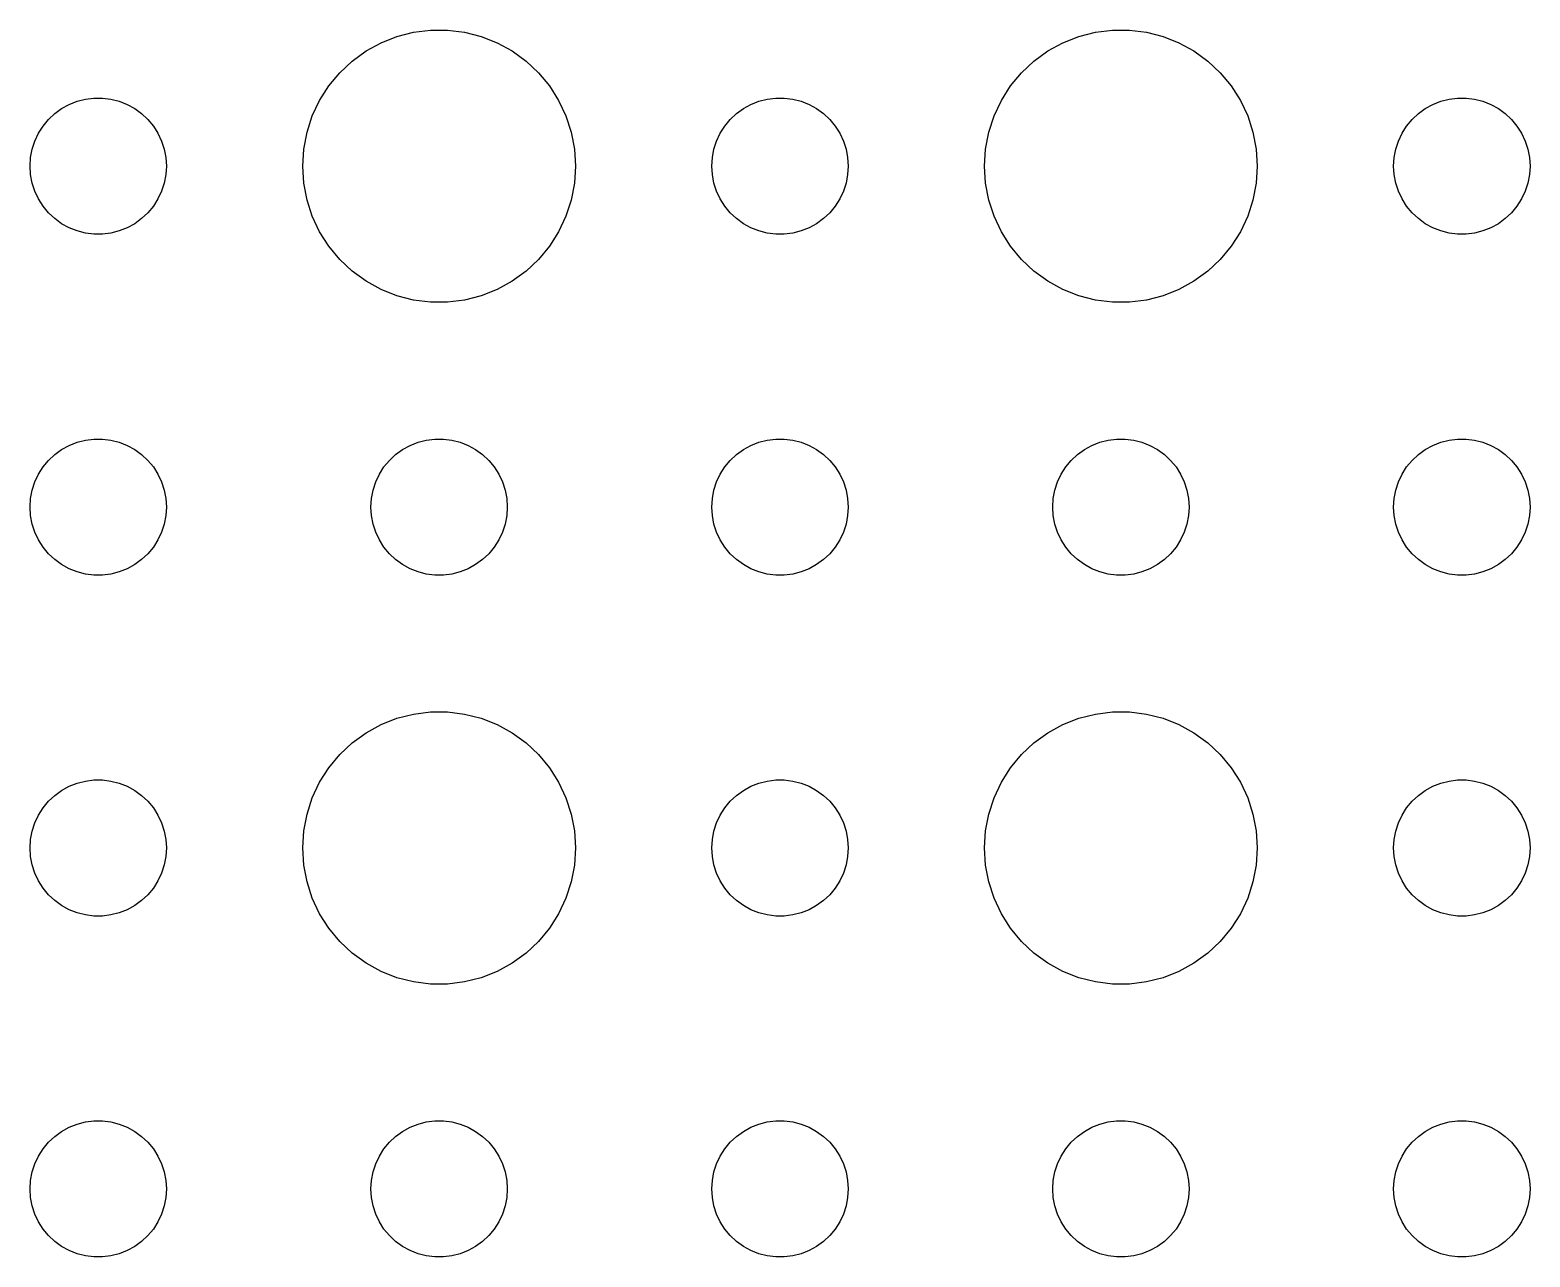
# Model space of a CAD drawing. Header units: metres. Extents: x -134 to 134, y -134 to 134.
# Drawn here: x 28.5 to 61.5, y -1.5 to 25.49 of the extents above; entities that cross this region are included whole.
import ezdxf

# ---------------------------------------------------------------- set-up
doc = ezdxf.new("R2010")
doc.units = ezdxf.units.M

msp = doc.modelspace()

# ---------------------------------------------------------------- linework, layer by layer
for p, q in [((36.5729, 25.3532), (36.9379, 25.4469)), ((36.9379, 25.4469), (37.3116, 25.4941)), ((37.3116, 25.4941), (37.6884, 25.4941)), ((37.6884, 25.4941), (38.0621, 25.4469)), ((38.0621, 25.4469), (38.427, 25.3532)), ((51.5729, 25.3532), (51.9379, 25.4469)), ((51.9379, 25.4469), (52.3116, 25.4941)), ((52.3116, 25.4941), (52.6884, 25.4941)), ((52.6884, 25.4941), (53.0621, 25.4469)), ((53.0621, 25.4469), (53.427, 25.3532)), ((35.8925, 25.033), (36.2227, 25.2145)), ((36.2227, 25.2145), (36.5729, 25.3532)), ((38.427, 25.3532), (38.7773, 25.2145)), ((38.7773, 25.2145), (39.1075, 25.033)), ((50.8925, 25.033), (51.2227, 25.2145)), ((51.2227, 25.2145), (51.5729, 25.3532)), ((53.427, 25.3532), (53.7773, 25.2145)), ((53.7773, 25.2145), (54.1075, 25.033)), ((35.3131, 24.5536), (35.5877, 24.8115)), ((35.5877, 24.8115), (35.8925, 25.033)), ((39.1075, 25.033), (39.4123, 24.8115)), ((39.4123, 24.8115), (39.6869, 24.5536)), ((50.3131, 24.5536), (50.5877, 24.8115)), ((50.5877, 24.8115), (50.8925, 25.033)), ((54.1075, 25.033), (54.4123, 24.8115)), ((54.4123, 24.8115), (54.6869, 24.5536)), ((35.0729, 24.2634), (35.3131, 24.5536)), ((39.6869, 24.5536), (39.927, 24.2634)), ((50.0729, 24.2634), (50.3131, 24.5536)), ((54.6869, 24.5536), (54.927, 24.2634)), ((34.8711, 23.9453), (35.0729, 24.2634)), ((39.927, 24.2634), (40.1289, 23.9453)), ((49.8711, 23.9453), (50.0729, 24.2634)), ((54.927, 24.2634), (55.1289, 23.9453)), ((29.0439, 23.6558), (29.1963, 23.7665)), ((29.1963, 23.7665), (29.3613, 23.8572)), ((29.3613, 23.8572), (29.5365, 23.9266)), ((29.5365, 23.9266), (29.7189, 23.9734)), ((29.7189, 23.9734), (29.9058, 23.997)), ((29.9058, 23.997), (30.0942, 23.997)), ((30.0942, 23.997), (30.2811, 23.9734)), ((30.2811, 23.9734), (30.4635, 23.9266)), ((30.4635, 23.9266), (30.6387, 23.8572)), ((30.6387, 23.8572), (30.8037, 23.7665)), ((30.8037, 23.7665), (30.9561, 23.6558)), ((34.7107, 23.6044), (34.8711, 23.9453)), ((40.1289, 23.9453), (40.2893, 23.6044)), ((44.0439, 23.6558), (44.1963, 23.7665)), ((44.1963, 23.7665), (44.3613, 23.8572)), ((44.3613, 23.8572), (44.5365, 23.9266)), ((44.5365, 23.9266), (44.7189, 23.9734)), ((44.7189, 23.9734), (44.9058, 23.997)), ((44.9058, 23.997), (45.0942, 23.997)), ((45.0942, 23.997), (45.2811, 23.9734)), ((45.2811, 23.9734), (45.4635, 23.9266)), ((45.4635, 23.9266), (45.6387, 23.8572)), ((45.6387, 23.8572), (45.8037, 23.7665)), ((45.8037, 23.7665), (45.9561, 23.6558)), ((49.7107, 23.6044), (49.8711, 23.9453)), ((55.1289, 23.9453), (55.2893, 23.6044)), ((59.0439, 23.6558), (59.1963, 23.7665)), ((59.1963, 23.7665), (59.3613, 23.8572)), ((59.3613, 23.8572), (59.5365, 23.9266)), ((59.5365, 23.9266), (59.7189, 23.9734)), ((59.7189, 23.9734), (59.9058, 23.997)), ((59.9058, 23.997), (60.0942, 23.997)), ((60.0942, 23.997), (60.2811, 23.9734)), ((60.2811, 23.9734), (60.4635, 23.9266)), ((60.4635, 23.9266), (60.6387, 23.8572)), ((60.6387, 23.8572), (60.8037, 23.7665)), ((60.8037, 23.7665), (60.9561, 23.6558)), ((28.7865, 23.3817), (28.9065, 23.5268)), ((28.9065, 23.5268), (29.0439, 23.6558)), ((30.9561, 23.6558), (31.0934, 23.5268)), ((31.0934, 23.5268), (31.2135, 23.3817)), ((34.5942, 23.2461), (34.7107, 23.6044)), ((40.2893, 23.6044), (40.4057, 23.2461)), ((43.7865, 23.3817), (43.9065, 23.5268)), ((43.9065, 23.5268), (44.0439, 23.6558)), ((45.9561, 23.6558), (46.0934, 23.5268)), ((46.0934, 23.5268), (46.2135, 23.3817)), ((49.5942, 23.2461), (49.7107, 23.6044)), ((55.2893, 23.6044), (55.4057, 23.2461)), ((58.7865, 23.3817), (58.9065, 23.5268)), ((58.9065, 23.5268), (59.0439, 23.6558)), ((60.9561, 23.6558), (61.0934, 23.5268)), ((61.0934, 23.5268), (61.2135, 23.3817)), ((28.6053, 23.0522), (28.6855, 23.2226)), ((28.6855, 23.2226), (28.7865, 23.3817)), ((31.2135, 23.3817), (31.3145, 23.2226)), ((31.3145, 23.2226), (31.3947, 23.0522)), ((34.5237, 22.876), (34.5942, 23.2461)), ((40.4057, 23.2461), (40.4763, 22.876)), ((43.6053, 23.0522), (43.6855, 23.2226)), ((43.6855, 23.2226), (43.7865, 23.3817)), ((46.2135, 23.3817), (46.3145, 23.2226)), ((46.3145, 23.2226), (46.3947, 23.0522)), ((49.5237, 22.876), (49.5942, 23.2461)), ((55.4057, 23.2461), (55.4763, 22.876)), ((58.6053, 23.0522), (58.6855, 23.2226)), ((58.6855, 23.2226), (58.7865, 23.3817)), ((61.2135, 23.3817), (61.3145, 23.2226)), ((61.3145, 23.2226), (61.3947, 23.0522)), ((28.5118, 22.688), (28.5471, 22.873)), ((28.5471, 22.873), (28.6053, 23.0522)), ((31.3947, 23.0522), (31.4529, 22.873)), ((31.4529, 22.873), (31.4882, 22.688)), ((34.5, 22.5), (34.5237, 22.876)), ((40.4763, 22.876), (40.5, 22.5)), ((43.5118, 22.688), (43.5471, 22.873)), ((43.5471, 22.873), (43.6053, 23.0522)), ((46.3947, 23.0522), (46.4529, 22.873)), ((46.4529, 22.873), (46.4882, 22.688)), ((49.5, 22.5), (49.5237, 22.876)), ((55.4763, 22.876), (55.5, 22.5)), ((58.5118, 22.688), (58.5471, 22.873)), ((58.5471, 22.873), (58.6053, 23.0522)), ((61.3947, 23.0522), (61.4529, 22.873)), ((61.4529, 22.873), (61.4882, 22.688)), ((28.5, 22.5), (28.5118, 22.688)), ((28.5118, 22.312), (28.5, 22.5)), ((31.4882, 22.688), (31.5, 22.5)), ((31.5, 22.5), (31.4882, 22.312)), ((34.5237, 22.124), (34.5, 22.5)), ((40.5, 22.5), (40.4763, 22.124)), ((43.5, 22.5), (43.5118, 22.688)), ((43.5118, 22.312), (43.5, 22.5)), ((46.4882, 22.688), (46.5, 22.5)), ((46.5, 22.5), (46.4882, 22.312)), ((49.5237, 22.124), (49.5, 22.5)), ((55.5, 22.5), (55.4763, 22.124)), ((58.5, 22.5), (58.5118, 22.688)), ((58.5118, 22.312), (58.5, 22.5)), ((61.4882, 22.688), (61.5, 22.5)), ((61.5, 22.5), (61.4882, 22.312)), ((28.5471, 22.127), (28.5118, 22.312)), ((28.6053, 21.9478), (28.5471, 22.127)), ((31.4529, 22.127), (31.3947, 21.9478)), ((31.4882, 22.312), (31.4529, 22.127)), ((34.5942, 21.7539), (34.5237, 22.124)), ((40.4763, 22.124), (40.4057, 21.7539)), ((43.5471, 22.127), (43.5118, 22.312)), ((43.6053, 21.9478), (43.5471, 22.127)), ((46.4529, 22.127), (46.3947, 21.9478)), ((46.4882, 22.312), (46.4529, 22.127)), ((49.5942, 21.7539), (49.5237, 22.124)), ((55.4763, 22.124), (55.4057, 21.7539)), ((58.5471, 22.127), (58.5118, 22.312)), ((58.6053, 21.9478), (58.5471, 22.127)), ((61.4529, 22.127), (61.3947, 21.9478)), ((61.4882, 22.312), (61.4529, 22.127)), ((28.6855, 21.7774), (28.6053, 21.9478)), ((31.3947, 21.9478), (31.3145, 21.7774)), ((43.6855, 21.7774), (43.6053, 21.9478)), ((46.3947, 21.9478), (46.3145, 21.7774)), ((58.6855, 21.7774), (58.6053, 21.9478)), ((61.3947, 21.9478), (61.3145, 21.7774)), ((28.7865, 21.6183), (28.6855, 21.7774)), ((28.9065, 21.4732), (28.7865, 21.6183)), ((29.0439, 21.3442), (28.9065, 21.4732)), ((31.0934, 21.4732), (30.9561, 21.3442)), ((31.2135, 21.6183), (31.0934, 21.4732)), ((31.3145, 21.7774), (31.2135, 21.6183)), ((34.7107, 21.3956), (34.5942, 21.7539)), ((40.4057, 21.7539), (40.2893, 21.3956)), ((43.7865, 21.6183), (43.6855, 21.7774)), ((43.9065, 21.4732), (43.7865, 21.6183)), ((44.0439, 21.3442), (43.9065, 21.4732)), ((46.0934, 21.4732), (45.9561, 21.3442)), ((46.2135, 21.6183), (46.0934, 21.4732)), ((46.3145, 21.7774), (46.2135, 21.6183)), ((49.7107, 21.3956), (49.5942, 21.7539)), ((55.4057, 21.7539), (55.2893, 21.3956)), ((58.7865, 21.6183), (58.6855, 21.7774)), ((58.9065, 21.4732), (58.7865, 21.6183)), ((59.0439, 21.3442), (58.9065, 21.4732)), ((61.0934, 21.4732), (60.9561, 21.3442)), ((61.2135, 21.6183), (61.0934, 21.4732)), ((61.3145, 21.7774), (61.2135, 21.6183)), ((29.1963, 21.2335), (29.0439, 21.3442)), ((29.3613, 21.1427), (29.1963, 21.2335)), ((29.5365, 21.0734), (29.3613, 21.1427)), ((30.6387, 21.1427), (30.4635, 21.0734)), ((30.8037, 21.2335), (30.6387, 21.1427)), ((30.9561, 21.3442), (30.8037, 21.2335)), ((34.8711, 21.0547), (34.7107, 21.3956)), ((40.2893, 21.3956), (40.1289, 21.0547)), ((44.1963, 21.2335), (44.0439, 21.3442)), ((44.3613, 21.1427), (44.1963, 21.2335)), ((44.5365, 21.0734), (44.3613, 21.1427)), ((45.6387, 21.1427), (45.4635, 21.0734)), ((45.8037, 21.2335), (45.6387, 21.1427)), ((45.9561, 21.3442), (45.8037, 21.2335)), ((49.8711, 21.0547), (49.7107, 21.3956)), ((55.2893, 21.3956), (55.1289, 21.0547)), ((59.1963, 21.2335), (59.0439, 21.3442)), ((59.3613, 21.1427), (59.1963, 21.2335)), ((59.5365, 21.0734), (59.3613, 21.1427)), ((60.6387, 21.1427), (60.4635, 21.0734)), ((60.8037, 21.2335), (60.6387, 21.1427)), ((60.9561, 21.3442), (60.8037, 21.2335)), ((29.7189, 21.0266), (29.5365, 21.0734)), ((29.9058, 21.003), (29.7189, 21.0266)), ((30.0942, 21.003), (29.9058, 21.003)), ((30.2811, 21.0266), (30.0942, 21.003)), ((30.4635, 21.0734), (30.2811, 21.0266)), ((35.0729, 20.7366), (34.8711, 21.0547)), ((40.1289, 21.0547), (39.927, 20.7366)), ((44.7189, 21.0266), (44.5365, 21.0734)), ((44.9058, 21.003), (44.7189, 21.0266)), ((45.0942, 21.003), (44.9058, 21.003)), ((45.2811, 21.0266), (45.0942, 21.003)), ((45.4635, 21.0734), (45.2811, 21.0266)), ((50.0729, 20.7366), (49.8711, 21.0547)), ((55.1289, 21.0547), (54.927, 20.7366)), ((59.7189, 21.0266), (59.5365, 21.0734)), ((59.9058, 21.003), (59.7189, 21.0266)), ((60.0942, 21.003), (59.9058, 21.003)), ((60.2811, 21.0266), (60.0942, 21.003)), ((60.4635, 21.0734), (60.2811, 21.0266)), ((35.3131, 20.4464), (35.0729, 20.7366)), ((39.927, 20.7366), (39.6869, 20.4464)), ((50.3131, 20.4464), (50.0729, 20.7366)), ((54.927, 20.7366), (54.6869, 20.4464)), ((35.5877, 20.1884), (35.3131, 20.4464)), ((35.8925, 19.967), (35.5877, 20.1884)), ((39.4123, 20.1884), (39.1075, 19.967)), ((39.6869, 20.4464), (39.4123, 20.1884)), ((50.5877, 20.1884), (50.3131, 20.4464)), ((50.8925, 19.967), (50.5877, 20.1884)), ((54.4123, 20.1884), (54.1075, 19.967)), ((54.6869, 20.4464), (54.4123, 20.1884)), ((36.2227, 19.7855), (35.8925, 19.967)), ((39.1075, 19.967), (38.7773, 19.7855)), ((51.2227, 19.7855), (50.8925, 19.967)), ((54.1075, 19.967), (53.7773, 19.7855)), ((36.5729, 19.6468), (36.2227, 19.7855)), ((36.9379, 19.5531), (36.5729, 19.6468)), ((37.3116, 19.5059), (36.9379, 19.5531)), ((37.6884, 19.5059), (37.3116, 19.5059)), ((38.0621, 19.5531), (37.6884, 19.5059)), ((38.427, 19.6468), (38.0621, 19.5531)), ((38.7773, 19.7855), (38.427, 19.6468)), ((51.5729, 19.6468), (51.2227, 19.7855)), ((51.9379, 19.5531), (51.5729, 19.6468)), ((52.3116, 19.5059), (51.9379, 19.5531)), ((52.6884, 19.5059), (52.3116, 19.5059)), ((53.0621, 19.5531), (52.6884, 19.5059)), ((53.427, 19.6468), (53.0621, 19.5531)), ((53.7773, 19.7855), (53.427, 19.6468)), ((29.0439, 16.1558), (29.1963, 16.2665)), ((29.1963, 16.2665), (29.3613, 16.3572)), ((29.3613, 16.3572), (29.5365, 16.4266)), ((29.5365, 16.4266), (29.7189, 16.4734)), ((29.7189, 16.4734), (29.9058, 16.497)), ((29.9058, 16.497), (30.0942, 16.497)), ((30.0942, 16.497), (30.2811, 16.4734)), ((30.2811, 16.4734), (30.4635, 16.4266)), ((30.4635, 16.4266), (30.6387, 16.3572)), ((30.6387, 16.3572), (30.8037, 16.2665)), ((30.8037, 16.2665), (30.9561, 16.1558)), ((36.5439, 16.1558), (36.6963, 16.2665)), ((36.6963, 16.2665), (36.8613, 16.3572)), ((36.8613, 16.3572), (37.0365, 16.4266)), ((37.0365, 16.4266), (37.2189, 16.4734)), ((37.2189, 16.4734), (37.4058, 16.497)), ((37.4058, 16.497), (37.5942, 16.497)), ((37.5942, 16.497), (37.7811, 16.4734)), ((37.7811, 16.4734), (37.9635, 16.4266)), ((37.9635, 16.4266), (38.1387, 16.3572)), ((38.1387, 16.3572), (38.3037, 16.2665)), ((38.3037, 16.2665), (38.4561, 16.1558)), ((44.0439, 16.1558), (44.1963, 16.2665)), ((44.1963, 16.2665), (44.3613, 16.3572)), ((44.3613, 16.3572), (44.5365, 16.4266)), ((44.5365, 16.4266), (44.7189, 16.4734)), ((44.7189, 16.4734), (44.9058, 16.497)), ((44.9058, 16.497), (45.0942, 16.497)), ((45.0942, 16.497), (45.2811, 16.4734)), ((45.2811, 16.4734), (45.4635, 16.4266)), ((45.4635, 16.4266), (45.6387, 16.3572)), ((45.6387, 16.3572), (45.8037, 16.2665)), ((45.8037, 16.2665), (45.9561, 16.1558)), ((51.5439, 16.1558), (51.6963, 16.2665)), ((51.6963, 16.2665), (51.8613, 16.3572)), ((51.8613, 16.3572), (52.0365, 16.4266)), ((52.0365, 16.4266), (52.2189, 16.4734)), ((52.2189, 16.4734), (52.4058, 16.497)), ((52.4058, 16.497), (52.5942, 16.497)), ((52.5942, 16.497), (52.7811, 16.4734)), ((52.7811, 16.4734), (52.9635, 16.4266)), ((52.9635, 16.4266), (53.1387, 16.3572)), ((53.1387, 16.3572), (53.3037, 16.2665)), ((53.3037, 16.2665), (53.4561, 16.1558)), ((59.0439, 16.1558), (59.1963, 16.2665)), ((59.1963, 16.2665), (59.3613, 16.3572)), ((59.3613, 16.3572), (59.5365, 16.4266)), ((59.5365, 16.4266), (59.7189, 16.4734)), ((59.7189, 16.4734), (59.9058, 16.497)), ((59.9058, 16.497), (60.0942, 16.497)), ((60.0942, 16.497), (60.2811, 16.4734)), ((60.2811, 16.4734), (60.4635, 16.4266)), ((60.4635, 16.4266), (60.6387, 16.3572)), ((60.6387, 16.3572), (60.8037, 16.2665)), ((60.8037, 16.2665), (60.9561, 16.1558)), ((28.6855, 15.7226), (28.7865, 15.8817)), ((28.7865, 15.8817), (28.9065, 16.0268)), ((28.9065, 16.0268), (29.0439, 16.1558)), ((30.9561, 16.1558), (31.0934, 16.0268)), ((31.0934, 16.0268), (31.2135, 15.8817)), ((31.2135, 15.8817), (31.3145, 15.7226)), ((36.1855, 15.7226), (36.2865, 15.8817)), ((36.2865, 15.8817), (36.4065, 16.0268)), ((36.4065, 16.0268), (36.5439, 16.1558)), ((38.4561, 16.1558), (38.5934, 16.0268)), ((38.5934, 16.0268), (38.7135, 15.8817)), ((38.7135, 15.8817), (38.8145, 15.7226)), ((43.6855, 15.7226), (43.7865, 15.8817)), ((43.7865, 15.8817), (43.9065, 16.0268)), ((43.9065, 16.0268), (44.0439, 16.1558)), ((45.9561, 16.1558), (46.0934, 16.0268)), ((46.0934, 16.0268), (46.2135, 15.8817)), ((46.2135, 15.8817), (46.3145, 15.7226)), ((51.1855, 15.7226), (51.2865, 15.8817)), ((51.2865, 15.8817), (51.4065, 16.0268)), ((51.4065, 16.0268), (51.5439, 16.1558)), ((53.4561, 16.1558), (53.5934, 16.0268)), ((53.5934, 16.0268), (53.7135, 15.8817)), ((53.7135, 15.8817), (53.8145, 15.7226)), ((58.6855, 15.7226), (58.7865, 15.8817)), ((58.7865, 15.8817), (58.9065, 16.0268)), ((58.9065, 16.0268), (59.0439, 16.1558)), ((60.9561, 16.1558), (61.0934, 16.0268)), ((61.0934, 16.0268), (61.2135, 15.8817)), ((61.2135, 15.8817), (61.3145, 15.7226)), ((28.5471, 15.373), (28.6053, 15.5522)), ((28.6053, 15.5522), (28.6855, 15.7226)), ((31.3145, 15.7226), (31.3947, 15.5522)), ((31.3947, 15.5522), (31.4529, 15.373)), ((36.0471, 15.373), (36.1053, 15.5522)), ((36.1053, 15.5522), (36.1855, 15.7226)), ((38.8145, 15.7226), (38.8947, 15.5522)), ((38.8947, 15.5522), (38.9529, 15.373)), ((43.5471, 15.373), (43.6053, 15.5522)), ((43.6053, 15.5522), (43.6855, 15.7226)), ((46.3145, 15.7226), (46.3947, 15.5522)), ((46.3947, 15.5522), (46.4529, 15.373)), ((51.0471, 15.373), (51.1053, 15.5522)), ((51.1053, 15.5522), (51.1855, 15.7226)), ((53.8145, 15.7226), (53.8947, 15.5522)), ((53.8947, 15.5522), (53.9529, 15.373)), ((58.5471, 15.373), (58.6053, 15.5522)), ((58.6053, 15.5522), (58.6855, 15.7226)), ((61.3145, 15.7226), (61.3947, 15.5522)), ((61.3947, 15.5522), (61.4529, 15.373)), ((28.5, 15), (28.5118, 15.188)), ((28.5118, 15.188), (28.5471, 15.373)), ((31.4529, 15.373), (31.4882, 15.188)), ((31.4882, 15.188), (31.5, 15)), ((36, 15), (36.0118, 15.188)), ((36.0118, 15.188), (36.0471, 15.373)), ((38.9529, 15.373), (38.9882, 15.188)), ((38.9882, 15.188), (39, 15)), ((43.5, 15), (43.5118, 15.188)), ((43.5118, 15.188), (43.5471, 15.373)), ((46.4529, 15.373), (46.4882, 15.188)), ((46.4882, 15.188), (46.5, 15)), ((51, 15), (51.0118, 15.188)), ((51.0118, 15.188), (51.0471, 15.373)), ((53.9529, 15.373), (53.9882, 15.188)), ((53.9882, 15.188), (54, 15)), ((58.5, 15), (58.5118, 15.188)), ((58.5118, 15.188), (58.5471, 15.373)), ((61.4529, 15.373), (61.4882, 15.188)), ((61.4882, 15.188), (61.5, 15)), ((28.5118, 14.812), (28.5, 15)), ((31.5, 15), (31.4882, 14.812)), ((36.0118, 14.812), (36, 15)), ((39, 15), (38.9882, 14.812)), ((43.5118, 14.812), (43.5, 15)), ((46.5, 15), (46.4882, 14.812)), ((51.0118, 14.812), (51, 15)), ((54, 15), (53.9882, 14.812)), ((58.5118, 14.812), (58.5, 15)), ((61.5, 15), (61.4882, 14.812)), ((28.5471, 14.627), (28.5118, 14.812)), ((28.6053, 14.4478), (28.5471, 14.627)), ((31.4529, 14.627), (31.3947, 14.4478)), ((31.4882, 14.812), (31.4529, 14.627)), ((36.0471, 14.627), (36.0118, 14.812)), ((36.1053, 14.4478), (36.0471, 14.627)), ((38.9529, 14.627), (38.8947, 14.4478)), ((38.9882, 14.812), (38.9529, 14.627)), ((43.5471, 14.627), (43.5118, 14.812)), ((43.6053, 14.4478), (43.5471, 14.627)), ((46.4529, 14.627), (46.3947, 14.4478)), ((46.4882, 14.812), (46.4529, 14.627)), ((51.0471, 14.627), (51.0118, 14.812)), ((51.1053, 14.4478), (51.0471, 14.627)), ((53.9529, 14.627), (53.8947, 14.4478)), ((53.9882, 14.812), (53.9529, 14.627)), ((58.5471, 14.627), (58.5118, 14.812)), ((58.6053, 14.4478), (58.5471, 14.627)), ((61.4529, 14.627), (61.3947, 14.4478)), ((61.4882, 14.812), (61.4529, 14.627)), ((28.6855, 14.2774), (28.6053, 14.4478)), ((28.7865, 14.1183), (28.6855, 14.2774)), ((31.3145, 14.2774), (31.2135, 14.1183)), ((31.3947, 14.4478), (31.3145, 14.2774)), ((36.1855, 14.2774), (36.1053, 14.4478)), ((36.2865, 14.1183), (36.1855, 14.2774)), ((38.8145, 14.2774), (38.7135, 14.1183)), ((38.8947, 14.4478), (38.8145, 14.2774)), ((43.6855, 14.2774), (43.6053, 14.4478)), ((43.7865, 14.1183), (43.6855, 14.2774)), ((46.3145, 14.2774), (46.2135, 14.1183)), ((46.3947, 14.4478), (46.3145, 14.2774)), ((51.1855, 14.2774), (51.1053, 14.4478)), ((51.2865, 14.1183), (51.1855, 14.2774)), ((53.8145, 14.2774), (53.7135, 14.1183)), ((53.8947, 14.4478), (53.8145, 14.2774)), ((58.6855, 14.2774), (58.6053, 14.4478)), ((58.7865, 14.1183), (58.6855, 14.2774)), ((61.3145, 14.2774), (61.2135, 14.1183)), ((61.3947, 14.4478), (61.3145, 14.2774)), ((28.9065, 13.9732), (28.7865, 14.1183)), ((29.0439, 13.8442), (28.9065, 13.9732)), ((31.0934, 13.9732), (30.9561, 13.8442)), ((31.2135, 14.1183), (31.0934, 13.9732)), ((36.4065, 13.9732), (36.2865, 14.1183)), ((36.5439, 13.8442), (36.4065, 13.9732)), ((38.5934, 13.9732), (38.4561, 13.8442)), ((38.7135, 14.1183), (38.5934, 13.9732)), ((43.9065, 13.9732), (43.7865, 14.1183)), ((44.0439, 13.8442), (43.9065, 13.9732)), ((46.0934, 13.9732), (45.9561, 13.8442)), ((46.2135, 14.1183), (46.0934, 13.9732)), ((51.4065, 13.9732), (51.2865, 14.1183)), ((51.5439, 13.8442), (51.4065, 13.9732)), ((53.5934, 13.9732), (53.4561, 13.8442)), ((53.7135, 14.1183), (53.5934, 13.9732)), ((58.9065, 13.9732), (58.7865, 14.1183)), ((59.0439, 13.8442), (58.9065, 13.9732)), ((61.0934, 13.9732), (60.9561, 13.8442)), ((61.2135, 14.1183), (61.0934, 13.9732)), ((29.1963, 13.7335), (29.0439, 13.8442)), ((29.3613, 13.6427), (29.1963, 13.7335)), ((29.5365, 13.5734), (29.3613, 13.6427)), ((29.7189, 13.5266), (29.5365, 13.5734)), ((30.4635, 13.5734), (30.2811, 13.5266)), ((30.6387, 13.6427), (30.4635, 13.5734)), ((30.8037, 13.7335), (30.6387, 13.6427)), ((30.9561, 13.8442), (30.8037, 13.7335)), ((36.6963, 13.7335), (36.5439, 13.8442)), ((36.8613, 13.6427), (36.6963, 13.7335)), ((37.0365, 13.5734), (36.8613, 13.6427)), ((37.2189, 13.5266), (37.0365, 13.5734)), ((37.9635, 13.5734), (37.7811, 13.5266)), ((38.1387, 13.6427), (37.9635, 13.5734)), ((38.3037, 13.7335), (38.1387, 13.6427)), ((38.4561, 13.8442), (38.3037, 13.7335)), ((44.1963, 13.7335), (44.0439, 13.8442)), ((44.3613, 13.6427), (44.1963, 13.7335)), ((44.5365, 13.5734), (44.3613, 13.6427)), ((44.7189, 13.5266), (44.5365, 13.5734)), ((45.4635, 13.5734), (45.2811, 13.5266)), ((45.6387, 13.6427), (45.4635, 13.5734)), ((45.8037, 13.7335), (45.6387, 13.6427)), ((45.9561, 13.8442), (45.8037, 13.7335)), ((51.6963, 13.7335), (51.5439, 13.8442)), ((51.8613, 13.6427), (51.6963, 13.7335)), ((52.0365, 13.5734), (51.8613, 13.6427)), ((52.2189, 13.5266), (52.0365, 13.5734)), ((52.9635, 13.5734), (52.7811, 13.5266)), ((53.1387, 13.6427), (52.9635, 13.5734)), ((53.3037, 13.7335), (53.1387, 13.6427)), ((53.4561, 13.8442), (53.3037, 13.7335)), ((59.1963, 13.7335), (59.0439, 13.8442)), ((59.3613, 13.6427), (59.1963, 13.7335)), ((59.5365, 13.5734), (59.3613, 13.6427)), ((59.7189, 13.5266), (59.5365, 13.5734)), ((60.4635, 13.5734), (60.2811, 13.5266)), ((60.6387, 13.6427), (60.4635, 13.5734)), ((60.8037, 13.7335), (60.6387, 13.6427)), ((60.9561, 13.8442), (60.8037, 13.7335)), ((29.9058, 13.5029), (29.7189, 13.5266)), ((30.0942, 13.5029), (29.9058, 13.5029)), ((30.2811, 13.5266), (30.0942, 13.5029)), ((37.4058, 13.5029), (37.2189, 13.5266)), ((37.5942, 13.5029), (37.4058, 13.5029)), ((37.7811, 13.5266), (37.5942, 13.5029)), ((44.9058, 13.5029), (44.7189, 13.5266)), ((45.0942, 13.5029), (44.9058, 13.5029)), ((45.2811, 13.5266), (45.0942, 13.5029)), ((52.4058, 13.5029), (52.2189, 13.5266)), ((52.5942, 13.5029), (52.4058, 13.5029)), ((52.7811, 13.5266), (52.5942, 13.5029)), ((59.9058, 13.5029), (59.7189, 13.5266)), ((60.0942, 13.5029), (59.9058, 13.5029)), ((60.2811, 13.5266), (60.0942, 13.5029)), ((36.2227, 10.2145), (36.5729, 10.3532)), ((36.5729, 10.3532), (36.9379, 10.4469)), ((36.9379, 10.4469), (37.3116, 10.4941)), ((37.3116, 10.4941), (37.6884, 10.4941)), ((37.6884, 10.4941), (38.0621, 10.4469)), ((38.0621, 10.4469), (38.427, 10.3532)), ((38.427, 10.3532), (38.7773, 10.2145)), ((51.2227, 10.2145), (51.5729, 10.3532)), ((51.5729, 10.3532), (51.9379, 10.4469)), ((51.9379, 10.4469), (52.3116, 10.4941)), ((52.3116, 10.4941), (52.6884, 10.4941)), ((52.6884, 10.4941), (53.0621, 10.4469)), ((53.0621, 10.4469), (53.427, 10.3532)), ((53.427, 10.3532), (53.7773, 10.2145)), ((35.5877, 9.81154), (35.8925, 10.033)), ((35.8925, 10.033), (36.2227, 10.2145)), ((38.7773, 10.2145), (39.1075, 10.033)), ((39.1075, 10.033), (39.4123, 9.81154)), ((50.5877, 9.81154), (50.8925, 10.033)), ((50.8925, 10.033), (51.2227, 10.2145)), ((53.7773, 10.2145), (54.1075, 10.033)), ((54.1075, 10.033), (54.4123, 9.81154)), ((35.3131, 9.55363), (35.5877, 9.81154)), ((39.4123, 9.81154), (39.6869, 9.55363)), ((50.3131, 9.55363), (50.5877, 9.81154)), ((54.4123, 9.81154), (54.6869, 9.55363)), ((34.8711, 8.94525), (35.0729, 9.26335)), ((35.0729, 9.26335), (35.3131, 9.55363)), ((39.6869, 9.55363), (39.927, 9.26335)), ((39.927, 9.26335), (40.1289, 8.94525)), ((49.8711, 8.94525), (50.0729, 9.26335)), ((50.0729, 9.26335), (50.3131, 9.55363)), ((54.6869, 9.55363), (54.927, 9.26335)), ((54.927, 9.26335), (55.1289, 8.94525)), ((29.3613, 8.85724), (29.5365, 8.92657)), ((29.5365, 8.92657), (29.7189, 8.97342)), ((29.7189, 8.97342), (29.9058, 8.99704)), ((29.9058, 8.99704), (30.0942, 8.99704)), ((30.0942, 8.99704), (30.2811, 8.97342)), ((30.2811, 8.97342), (30.4635, 8.92657)), ((30.4635, 8.92657), (30.6387, 8.85724)), ((34.7107, 8.60437), (34.8711, 8.94525)), ((40.1289, 8.94525), (40.2893, 8.60437)), ((44.3613, 8.85724), (44.5365, 8.92657)), ((44.5365, 8.92657), (44.7189, 8.97342)), ((44.7189, 8.97342), (44.9058, 8.99704)), ((44.9058, 8.99704), (45.0942, 8.99704)), ((45.0942, 8.99704), (45.2811, 8.97342)), ((45.2811, 8.97342), (45.4635, 8.92657)), ((45.4635, 8.92657), (45.6387, 8.85724)), ((49.7107, 8.60437), (49.8711, 8.94525)), ((55.1289, 8.94525), (55.2893, 8.60437)), ((59.3613, 8.85724), (59.5365, 8.92657)), ((59.5365, 8.92657), (59.7189, 8.97342)), ((59.7189, 8.97342), (59.9058, 8.99704)), ((59.9058, 8.99704), (60.0942, 8.99704)), ((60.0942, 8.99704), (60.2811, 8.97342)), ((60.2811, 8.97342), (60.4635, 8.92657)), ((60.4635, 8.92657), (60.6387, 8.85724)), ((28.9065, 8.52681), (29.0439, 8.65576)), ((29.0439, 8.65576), (29.1963, 8.76648)), ((29.1963, 8.76648), (29.3613, 8.85724)), ((30.6387, 8.85724), (30.8037, 8.76648)), ((30.8037, 8.76648), (30.9561, 8.65576)), ((30.9561, 8.65576), (31.0934, 8.52681)), ((34.5942, 8.24606), (34.7107, 8.60437)), ((40.2893, 8.60437), (40.4057, 8.24606)), ((43.9065, 8.52681), (44.0439, 8.65576)), ((44.0439, 8.65576), (44.1963, 8.76648)), ((44.1963, 8.76648), (44.3613, 8.85724)), ((45.6387, 8.85724), (45.8037, 8.76648)), ((45.8037, 8.76648), (45.9561, 8.65576)), ((45.9561, 8.65576), (46.0934, 8.52681)), ((49.5942, 8.24606), (49.7107, 8.60437)), ((55.2893, 8.60437), (55.4057, 8.24606)), ((58.9065, 8.52681), (59.0439, 8.65576)), ((59.0439, 8.65576), (59.1963, 8.76648)), ((59.1963, 8.76648), (59.3613, 8.85724)), ((60.6387, 8.85724), (60.8037, 8.76648)), ((60.8037, 8.76648), (60.9561, 8.65576)), ((60.9561, 8.65576), (61.0934, 8.52681)), ((28.6855, 8.22263), (28.7865, 8.38167)), ((28.7865, 8.38167), (28.9065, 8.52681)), ((31.0934, 8.52681), (31.2135, 8.38167)), ((31.2135, 8.38167), (31.3145, 8.22263)), ((43.6855, 8.22263), (43.7865, 8.38167)), ((43.7865, 8.38167), (43.9065, 8.52681)), ((46.0934, 8.52681), (46.2135, 8.38167)), ((46.2135, 8.38167), (46.3145, 8.22263)), ((58.6855, 8.22263), (58.7865, 8.38167)), ((58.7865, 8.38167), (58.9065, 8.52681)), ((61.0934, 8.52681), (61.2135, 8.38167)), ((61.2135, 8.38167), (61.3145, 8.22263)), ((28.5471, 7.87303), (28.6053, 8.05219)), ((28.6053, 8.05219), (28.6855, 8.22263)), ((31.3145, 8.22263), (31.3947, 8.05219)), ((31.3947, 8.05219), (31.4529, 7.87303)), ((34.5237, 7.87599), (34.5942, 8.24606)), ((40.4057, 8.24606), (40.4763, 7.87599)), ((43.5471, 7.87303), (43.6053, 8.05219)), ((43.6053, 8.05219), (43.6855, 8.22263)), ((46.3145, 8.22263), (46.3947, 8.05219)), ((46.3947, 8.05219), (46.4529, 7.87303)), ((49.5237, 7.87599), (49.5942, 8.24606)), ((55.4057, 8.24606), (55.4763, 7.87599)), ((58.5471, 7.87303), (58.6053, 8.05219)), ((58.6053, 8.05219), (58.6855, 8.22263)), ((61.3145, 8.22263), (61.3947, 8.05219)), ((61.3947, 8.05219), (61.4529, 7.87303)), ((28.5, 7.5), (28.5118, 7.68799)), ((28.5118, 7.68799), (28.5471, 7.87303)), ((31.4529, 7.87303), (31.4882, 7.68799)), ((31.4882, 7.68799), (31.5, 7.5)), ((34.5, 7.5), (34.5237, 7.87599)), ((40.4763, 7.87599), (40.5, 7.5)), ((43.5, 7.5), (43.5118, 7.68799)), ((43.5118, 7.68799), (43.5471, 7.87303)), ((46.4529, 7.87303), (46.4882, 7.68799)), ((46.4882, 7.68799), (46.5, 7.5)), ((49.5, 7.5), (49.5237, 7.87599)), ((55.4763, 7.87599), (55.5, 7.5)), ((58.5, 7.5), (58.5118, 7.68799)), ((58.5118, 7.68799), (58.5471, 7.87303)), ((61.4529, 7.87303), (61.4882, 7.68799)), ((61.4882, 7.68799), (61.5, 7.5)), ((28.5118, 7.312), (28.5, 7.5)), ((28.5471, 7.12695), (28.5118, 7.312)), ((31.4882, 7.312), (31.4529, 7.12695)), ((31.5, 7.5), (31.4882, 7.312)), ((34.5237, 7.12399), (34.5, 7.5)), ((40.5, 7.5), (40.4763, 7.12399)), ((43.5118, 7.312), (43.5, 7.5)), ((43.5471, 7.12695), (43.5118, 7.312)), ((46.4882, 7.312), (46.4529, 7.12695)), ((46.5, 7.5), (46.4882, 7.312)), ((49.5237, 7.12399), (49.5, 7.5)), ((55.5, 7.5), (55.4763, 7.12399)), ((58.5118, 7.312), (58.5, 7.5)), ((58.5471, 7.12695), (58.5118, 7.312)), ((61.4882, 7.312), (61.4529, 7.12695)), ((61.5, 7.5), (61.4882, 7.312)), ((28.6053, 6.9478), (28.5471, 7.12695)), ((28.6855, 6.77736), (28.6053, 6.9478)), ((31.3947, 6.9478), (31.3145, 6.77736)), ((31.4529, 7.12695), (31.3947, 6.9478)), ((34.5942, 6.75392), (34.5237, 7.12399)), ((40.4763, 7.12399), (40.4057, 6.75392)), ((43.6053, 6.9478), (43.5471, 7.12695)), ((43.6855, 6.77736), (43.6053, 6.9478)), ((46.3947, 6.9478), (46.3145, 6.77736)), ((46.4529, 7.12695), (46.3947, 6.9478)), ((49.5942, 6.75392), (49.5237, 7.12399)), ((55.4763, 7.12399), (55.4057, 6.75392)), ((58.6053, 6.9478), (58.5471, 7.12695)), ((58.6855, 6.77736), (58.6053, 6.9478)), ((61.3947, 6.9478), (61.3145, 6.77736)), ((61.4529, 7.12695), (61.3947, 6.9478)), ((28.7865, 6.61832), (28.6855, 6.77736)), ((28.9065, 6.47318), (28.7865, 6.61832)), ((31.2135, 6.61832), (31.0934, 6.47318)), ((31.3145, 6.77736), (31.2135, 6.61832)), ((34.7107, 6.39561), (34.5942, 6.75392)), ((40.4057, 6.75392), (40.2893, 6.39561)), ((43.7865, 6.61832), (43.6855, 6.77736)), ((43.9065, 6.47318), (43.7865, 6.61832)), ((46.2135, 6.61832), (46.0934, 6.47318)), ((46.3145, 6.77736), (46.2135, 6.61832)), ((49.7107, 6.39561), (49.5942, 6.75392)), ((55.4057, 6.75392), (55.2893, 6.39561)), ((58.7865, 6.61832), (58.6855, 6.77736)), ((58.9065, 6.47318), (58.7865, 6.61832)), ((61.2135, 6.61832), (61.0934, 6.47318)), ((61.3145, 6.77736), (61.2135, 6.61832)), ((29.0439, 6.34422), (28.9065, 6.47318)), ((29.1963, 6.23351), (29.0439, 6.34422)), ((30.9561, 6.34422), (30.8037, 6.23351)), ((31.0934, 6.47318), (30.9561, 6.34422)), ((34.8711, 6.05473), (34.7107, 6.39561)), ((40.2893, 6.39561), (40.1289, 6.05473)), ((44.0439, 6.34422), (43.9065, 6.47318)), ((44.1963, 6.23351), (44.0439, 6.34422)), ((45.9561, 6.34422), (45.8037, 6.23351)), ((46.0934, 6.47318), (45.9561, 6.34422)), ((49.8711, 6.05473), (49.7107, 6.39561)), ((55.2893, 6.39561), (55.1289, 6.05473)), ((59.0439, 6.34422), (58.9065, 6.47318)), ((59.1963, 6.23351), (59.0439, 6.34422)), ((60.9561, 6.34422), (60.8037, 6.23351)), ((61.0934, 6.47318), (60.9561, 6.34422)), ((29.3613, 6.14275), (29.1963, 6.23351)), ((29.5365, 6.07341), (29.3613, 6.14275)), ((29.7189, 6.02657), (29.5365, 6.07341)), ((29.9058, 6.00294), (29.7189, 6.02657)), ((30.0942, 6.00294), (29.9058, 6.00294)), ((30.2811, 6.02657), (30.0942, 6.00294)), ((30.4635, 6.07341), (30.2811, 6.02657)), ((30.6387, 6.14275), (30.4635, 6.07341)), ((30.8037, 6.23351), (30.6387, 6.14275)), ((35.0729, 5.73663), (34.8711, 6.05473)), ((40.1289, 6.05473), (39.927, 5.73663)), ((44.3613, 6.14275), (44.1963, 6.23351)), ((44.5365, 6.07341), (44.3613, 6.14275)), ((44.7189, 6.02657), (44.5365, 6.07341)), ((44.9058, 6.00294), (44.7189, 6.02657)), ((45.0942, 6.00294), (44.9058, 6.00294)), ((45.2811, 6.02657), (45.0942, 6.00294)), ((45.4635, 6.07341), (45.2811, 6.02657)), ((45.6387, 6.14275), (45.4635, 6.07341)), ((45.8037, 6.23351), (45.6387, 6.14275)), ((50.0729, 5.73663), (49.8711, 6.05473)), ((55.1289, 6.05473), (54.927, 5.73663)), ((59.3613, 6.14275), (59.1963, 6.23351)), ((59.5365, 6.07341), (59.3613, 6.14275)), ((59.7189, 6.02657), (59.5365, 6.07341)), ((59.9058, 6.00294), (59.7189, 6.02657)), ((60.0942, 6.00294), (59.9058, 6.00294)), ((60.2811, 6.02657), (60.0942, 6.00294)), ((60.4635, 6.07341), (60.2811, 6.02657)), ((60.6387, 6.14275), (60.4635, 6.07341)), ((60.8037, 6.23351), (60.6387, 6.14275)), ((35.3131, 5.44635), (35.0729, 5.73663)), ((39.927, 5.73663), (39.6869, 5.44635)), ((50.3131, 5.44635), (50.0729, 5.73663)), ((54.927, 5.73663), (54.6869, 5.44635)), ((35.5877, 5.18845), (35.3131, 5.44635)), ((39.6869, 5.44635), (39.4123, 5.18845)), ((50.5877, 5.18845), (50.3131, 5.44635)), ((54.6869, 5.44635), (54.4123, 5.18845)), ((35.8925, 4.96701), (35.5877, 5.18845)), ((36.2227, 4.78551), (35.8925, 4.96701)), ((39.1075, 4.96701), (38.7773, 4.78551)), ((39.4123, 5.18845), (39.1075, 4.96701)), ((50.8925, 4.96701), (50.5877, 5.18845)), ((51.2227, 4.78551), (50.8925, 4.96701)), ((54.1075, 4.96701), (53.7773, 4.78551)), ((54.4123, 5.18845), (54.1075, 4.96701)), ((36.5729, 4.64682), (36.2227, 4.78551)), ((36.9379, 4.55313), (36.5729, 4.64682)), ((38.427, 4.64682), (38.0621, 4.55313)), ((38.7773, 4.78551), (38.427, 4.64682)), ((51.5729, 4.64682), (51.2227, 4.78551)), ((51.9379, 4.55313), (51.5729, 4.64682)), ((53.427, 4.64682), (53.0621, 4.55313)), ((53.7773, 4.78551), (53.427, 4.64682)), ((37.3116, 4.50591), (36.9379, 4.55313)), ((37.6884, 4.50591), (37.3116, 4.50591)), ((38.0621, 4.55313), (37.6884, 4.50591)), ((52.3116, 4.50591), (51.9379, 4.55313)), ((52.6884, 4.50591), (52.3116, 4.50591)), ((53.0621, 4.55313), (52.6884, 4.50591)), ((29.1963, 1.26648), (29.3613, 1.35724)), ((29.3613, 1.35724), (29.5365, 1.42657)), ((29.5365, 1.42657), (29.7189, 1.47342)), ((29.7189, 1.47342), (29.9058, 1.49704)), ((29.9058, 1.49704), (30.0942, 1.49704)), ((30.0942, 1.49704), (30.2811, 1.47342)), ((30.2811, 1.47342), (30.4635, 1.42657)), ((30.4635, 1.42657), (30.6387, 1.35724)), ((30.6387, 1.35724), (30.8037, 1.26648)), ((36.6963, 1.26648), (36.8613, 1.35724)), ((36.8613, 1.35724), (37.0365, 1.42657)), ((37.0365, 1.42657), (37.2189, 1.47342)), ((37.2189, 1.47342), (37.4058, 1.49704)), ((37.4058, 1.49704), (37.5942, 1.49704)), ((37.5942, 1.49704), (37.7811, 1.47342)), ((37.7811, 1.47342), (37.9635, 1.42657)), ((37.9635, 1.42657), (38.1387, 1.35724)), ((38.1387, 1.35724), (38.3037, 1.26648)), ((44.1963, 1.26648), (44.3613, 1.35724)), ((44.3613, 1.35724), (44.5365, 1.42657)), ((44.5365, 1.42657), (44.7189, 1.47342)), ((44.7189, 1.47342), (44.9058, 1.49704)), ((44.9058, 1.49704), (45.0942, 1.49704)), ((45.0942, 1.49704), (45.2811, 1.47342)), ((45.2811, 1.47342), (45.4635, 1.42657)), ((45.4635, 1.42657), (45.6387, 1.35724)), ((45.6387, 1.35724), (45.8037, 1.26648)), ((51.6963, 1.26648), (51.8613, 1.35724)), ((51.8613, 1.35724), (52.0365, 1.42657)), ((52.0365, 1.42657), (52.2189, 1.47342)), ((52.2189, 1.47342), (52.4058, 1.49704)), ((52.4058, 1.49704), (52.5942, 1.49704)), ((52.5942, 1.49704), (52.7811, 1.47342)), ((52.7811, 1.47342), (52.9635, 1.42657)), ((52.9635, 1.42657), (53.1387, 1.35724)), ((53.1387, 1.35724), (53.3037, 1.26648)), ((59.1963, 1.26648), (59.3613, 1.35724)), ((59.3613, 1.35724), (59.5365, 1.42657)), ((59.5365, 1.42657), (59.7189, 1.47342)), ((59.7189, 1.47342), (59.9058, 1.49704)), ((59.9058, 1.49704), (60.0942, 1.49704)), ((60.0942, 1.49704), (60.2811, 1.47342)), ((60.2811, 1.47342), (60.4635, 1.42657)), ((60.4635, 1.42657), (60.6387, 1.35724)), ((60.6387, 1.35724), (60.8037, 1.26648)), ((28.7865, 0.88167), (28.9065, 1.02681)), ((28.9065, 1.02681), (29.0439, 1.15576)), ((29.0439, 1.15576), (29.1963, 1.26648)), ((30.8037, 1.26648), (30.9561, 1.15576)), ((30.9561, 1.15576), (31.0934, 1.02681)), ((31.0934, 1.02681), (31.2135, 0.88167)), ((36.2865, 0.88167), (36.4065, 1.02681)), ((36.4065, 1.02681), (36.5439, 1.15576)), ((36.5439, 1.15576), (36.6963, 1.26648)), ((38.3037, 1.26648), (38.4561, 1.15576)), ((38.4561, 1.15576), (38.5934, 1.02681)), ((38.5934, 1.02681), (38.7135, 0.88167)), ((43.7865, 0.88167), (43.9065, 1.02681)), ((43.9065, 1.02681), (44.0439, 1.15576)), ((44.0439, 1.15576), (44.1963, 1.26648)), ((45.8037, 1.26648), (45.9561, 1.15576)), ((45.9561, 1.15576), (46.0934, 1.02681)), ((46.0934, 1.02681), (46.2135, 0.88167)), ((51.2865, 0.88167), (51.4065, 1.02681)), ((51.4065, 1.02681), (51.5439, 1.15576)), ((51.5439, 1.15576), (51.6963, 1.26648)), ((53.3037, 1.26648), (53.4561, 1.15576)), ((53.4561, 1.15576), (53.5934, 1.02681)), ((53.5934, 1.02681), (53.7135, 0.88167)), ((58.7865, 0.88167), (58.9065, 1.02681)), ((58.9065, 1.02681), (59.0439, 1.15576)), ((59.0439, 1.15576), (59.1963, 1.26648)), ((60.8037, 1.26648), (60.9561, 1.15576)), ((60.9561, 1.15576), (61.0934, 1.02681)), ((61.0934, 1.02681), (61.2135, 0.88167)), ((28.6053, 0.55219), (28.6855, 0.72263)), ((28.6855, 0.72263), (28.7865, 0.88167)), ((31.2135, 0.88167), (31.3145, 0.72263)), ((31.3145, 0.72263), (31.3947, 0.55219)), ((36.1053, 0.55219), (36.1855, 0.72263)), ((36.1855, 0.72263), (36.2865, 0.88167)), ((38.7135, 0.88167), (38.8145, 0.72263)), ((38.8145, 0.72263), (38.8947, 0.55219)), ((43.6053, 0.55219), (43.6855, 0.72263)), ((43.6855, 0.72263), (43.7865, 0.88167)), ((46.2135, 0.88167), (46.3145, 0.72263)), ((46.3145, 0.72263), (46.3947, 0.55219)), ((51.1053, 0.55219), (51.1855, 0.72263)), ((51.1855, 0.72263), (51.2865, 0.88167)), ((53.7135, 0.88167), (53.8145, 0.72263)), ((53.8145, 0.72263), (53.8947, 0.55219)), ((58.6053, 0.55219), (58.6855, 0.72263)), ((58.6855, 0.72263), (58.7865, 0.88167)), ((61.2135, 0.88167), (61.3145, 0.72263)), ((61.3145, 0.72263), (61.3947, 0.55219)), ((28.5118, 0.18799), (28.5471, 0.37303)), ((28.5471, 0.37303), (28.6053, 0.55219)), ((31.3947, 0.55219), (31.4529, 0.37303)), ((31.4529, 0.37303), (31.4882, 0.18799)), ((36.0118, 0.18799), (36.0471, 0.37303)), ((36.0471, 0.37303), (36.1053, 0.55219)), ((38.8947, 0.55219), (38.9529, 0.37303)), ((38.9529, 0.37303), (38.9882, 0.18799)), ((43.5118, 0.18799), (43.5471, 0.37303)), ((43.5471, 0.37303), (43.6053, 0.55219)), ((46.3947, 0.55219), (46.4529, 0.37303)), ((46.4529, 0.37303), (46.4882, 0.18799)), ((51.0118, 0.18799), (51.0471, 0.37303)), ((51.0471, 0.37303), (51.1053, 0.55219)), ((53.8947, 0.55219), (53.9529, 0.37303)), ((53.9529, 0.37303), (53.9882, 0.18799)), ((58.5118, 0.18799), (58.5471, 0.37303)), ((58.5471, 0.37303), (58.6053, 0.55219)), ((61.3947, 0.55219), (61.4529, 0.37303)), ((61.4529, 0.37303), (61.4882, 0.18799)), ((28.5, 0), (28.5118, 0.18799)), ((28.5118, -0.18799), (28.5, 0)), ((31.4882, 0.18799), (31.5, 0)), ((31.5, 0), (31.4882, -0.18799)), ((36, 0), (36.0118, 0.18799)), ((36.0118, -0.18799), (36, 0)), ((38.9882, 0.18799), (39, 0)), ((39, 0), (38.9882, -0.18799)), ((43.5, 0), (43.5118, 0.18799)), ((43.5118, -0.18799), (43.5, 0)), ((46.4882, 0.18799), (46.5, 0)), ((46.5, 0), (46.4882, -0.18799)), ((51, 0), (51.0118, 0.18799)), ((51.0118, -0.18799), (51, 0)), ((53.9882, 0.18799), (54, 0)), ((54, 0), (53.9882, -0.18799)), ((58.5, 0), (58.5118, 0.18799)), ((58.5118, -0.18799), (58.5, 0)), ((61.4882, 0.18799), (61.5, 0)), ((61.5, 0), (61.4882, -0.18799)), ((28.5471, -0.37303), (28.5118, -0.18799)), ((31.4882, -0.18799), (31.4529, -0.37303)), ((36.0471, -0.37303), (36.0118, -0.18799)), ((38.9882, -0.18799), (38.9529, -0.37303)), ((43.5471, -0.37303), (43.5118, -0.18799)), ((46.4882, -0.18799), (46.4529, -0.37303)), ((51.0471, -0.37303), (51.0118, -0.18799)), ((53.9882, -0.18799), (53.9529, -0.37303)), ((58.5471, -0.37303), (58.5118, -0.18799)), ((61.4882, -0.18799), (61.4529, -0.37303)), ((28.6053, -0.55219), (28.5471, -0.37303)), ((28.6855, -0.72263), (28.6053, -0.55219)), ((31.3947, -0.55219), (31.3145, -0.72263)), ((31.4529, -0.37303), (31.3947, -0.55219)), ((36.1053, -0.55219), (36.0471, -0.37303)), ((36.1855, -0.72263), (36.1053, -0.55219)), ((38.8947, -0.55219), (38.8145, -0.72263)), ((38.9529, -0.37303), (38.8947, -0.55219)), ((43.6053, -0.55219), (43.5471, -0.37303)), ((43.6855, -0.72263), (43.6053, -0.55219)), ((46.3947, -0.55219), (46.3145, -0.72263)), ((46.4529, -0.37303), (46.3947, -0.55219)), ((51.1053, -0.55219), (51.0471, -0.37303)), ((51.1855, -0.72263), (51.1053, -0.55219)), ((53.8947, -0.55219), (53.8145, -0.72263)), ((53.9529, -0.37303), (53.8947, -0.55219)), ((58.6053, -0.55219), (58.5471, -0.37303)), ((58.6855, -0.72263), (58.6053, -0.55219)), ((61.3947, -0.55219), (61.3145, -0.72263)), ((61.4529, -0.37303), (61.3947, -0.55219)), ((28.7865, -0.88167), (28.6855, -0.72263)), ((28.9065, -1.02681), (28.7865, -0.88167)), ((31.2135, -0.88167), (31.0934, -1.02681)), ((31.3145, -0.72263), (31.2135, -0.88167)), ((36.2865, -0.88167), (36.1855, -0.72263)), ((36.4065, -1.02681), (36.2865, -0.88167)), ((38.7135, -0.88167), (38.5934, -1.02681)), ((38.8145, -0.72263), (38.7135, -0.88167)), ((43.7865, -0.88167), (43.6855, -0.72263)), ((43.9065, -1.02681), (43.7865, -0.88167)), ((46.2135, -0.88167), (46.0934, -1.02681)), ((46.3145, -0.72263), (46.2135, -0.88167)), ((51.2865, -0.88167), (51.1855, -0.72263)), ((51.4065, -1.02681), (51.2865, -0.88167)), ((53.7135, -0.88167), (53.5934, -1.02681)), ((53.8145, -0.72263), (53.7135, -0.88167)), ((58.7865, -0.88167), (58.6855, -0.72263)), ((58.9065, -1.02681), (58.7865, -0.88167)), ((61.2135, -0.88167), (61.0934, -1.02681)), ((61.3145, -0.72263), (61.2135, -0.88167)), ((29.0439, -1.15576), (28.9065, -1.02681)), ((29.1963, -1.26648), (29.0439, -1.15576)), ((29.3613, -1.35724), (29.1963, -1.26648)), ((30.8037, -1.26648), (30.6387, -1.35724)), ((30.9561, -1.15576), (30.8037, -1.26648)), ((31.0934, -1.02681), (30.9561, -1.15576)), ((36.5439, -1.15576), (36.4065, -1.02681)), ((36.6963, -1.26648), (36.5439, -1.15576)), ((36.8613, -1.35724), (36.6963, -1.26648)), ((38.3037, -1.26648), (38.1387, -1.35724)), ((38.4561, -1.15576), (38.3037, -1.26648)), ((38.5934, -1.02681), (38.4561, -1.15576)), ((44.0439, -1.15576), (43.9065, -1.02681)), ((44.1963, -1.26648), (44.0439, -1.15576)), ((44.3613, -1.35724), (44.1963, -1.26648)), ((45.8037, -1.26648), (45.6387, -1.35724)), ((45.9561, -1.15576), (45.8037, -1.26648)), ((46.0934, -1.02681), (45.9561, -1.15576)), ((51.5439, -1.15576), (51.4065, -1.02681)), ((51.6963, -1.26648), (51.5439, -1.15576)), ((51.8613, -1.35724), (51.6963, -1.26648)), ((53.3037, -1.26648), (53.1387, -1.35724)), ((53.4561, -1.15576), (53.3037, -1.26648)), ((53.5934, -1.02681), (53.4561, -1.15576)), ((59.0439, -1.15576), (58.9065, -1.02681)), ((59.1963, -1.26648), (59.0439, -1.15576)), ((59.3613, -1.35724), (59.1963, -1.26648)), ((60.8037, -1.26648), (60.6387, -1.35724)), ((60.9561, -1.15576), (60.8037, -1.26648)), ((61.0934, -1.02681), (60.9561, -1.15576)), ((29.5365, -1.42657), (29.3613, -1.35724)), ((29.7189, -1.47342), (29.5365, -1.42657)), ((29.9058, -1.49704), (29.7189, -1.47342)), ((30.0942, -1.49704), (29.9058, -1.49704)), ((30.2811, -1.47342), (30.0942, -1.49704)), ((30.4635, -1.42657), (30.2811, -1.47342)), ((30.6387, -1.35724), (30.4635, -1.42657)), ((37.0365, -1.42657), (36.8613, -1.35724)), ((37.2189, -1.47342), (37.0365, -1.42657)), ((37.4058, -1.49704), (37.2189, -1.47342)), ((37.5942, -1.49704), (37.4058, -1.49704)), ((37.7811, -1.47342), (37.5942, -1.49704)), ((37.9635, -1.42657), (37.7811, -1.47342)), ((38.1387, -1.35724), (37.9635, -1.42657)), ((44.5365, -1.42657), (44.3613, -1.35724)), ((44.7189, -1.47342), (44.5365, -1.42657)), ((44.9058, -1.49704), (44.7189, -1.47342)), ((45.0942, -1.49704), (44.9058, -1.49704)), ((45.2811, -1.47342), (45.0942, -1.49704)), ((45.4635, -1.42657), (45.2811, -1.47342)), ((45.6387, -1.35724), (45.4635, -1.42657)), ((52.0365, -1.42657), (51.8613, -1.35724)), ((52.2189, -1.47342), (52.0365, -1.42657)), ((52.4058, -1.49704), (52.2189, -1.47342)), ((52.5942, -1.49704), (52.4058, -1.49704)), ((52.7811, -1.47342), (52.5942, -1.49704)), ((52.9635, -1.42657), (52.7811, -1.47342)), ((53.1387, -1.35724), (52.9635, -1.42657)), ((59.5365, -1.42657), (59.3613, -1.35724)), ((59.7189, -1.47342), (59.5365, -1.42657)), ((59.9058, -1.49704), (59.7189, -1.47342)), ((60.0942, -1.49704), (59.9058, -1.49704)), ((60.2811, -1.47342), (60.0942, -1.49704)), ((60.4635, -1.42657), (60.2811, -1.47342)), ((60.6387, -1.35724), (60.4635, -1.42657))]:
    msp.add_line(p, q)

doc.saveas('drawing.dxf')
